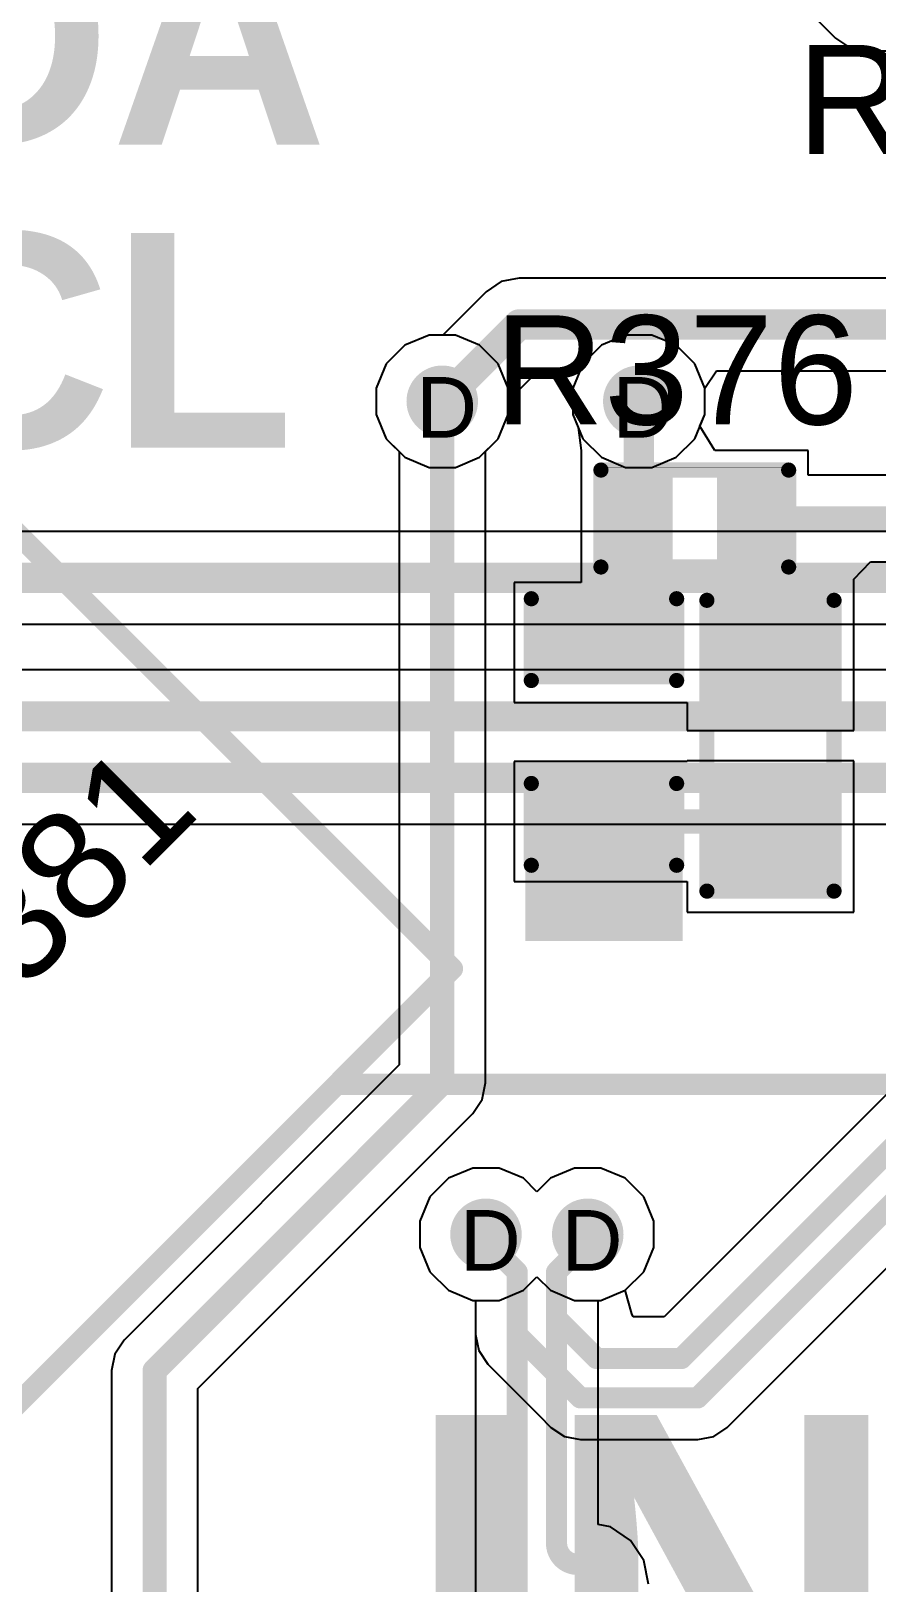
# Model space of a CAD drawing. Header units: inches. Extents: x -11 to 5428, y 0 to 5423.
# Drawn here: x 183.24 to 190.34, y 26.29 to 39.3 of the extents above; entities that cross this region are included whole.
import ezdxf

# ---------------------------------------------------------------- set-up
doc = ezdxf.new("R2010")
doc.units = ezdxf.units.IN
for name, color, linetype in [('Bottom Layer', 5, 'Continuous'), ('Drill Drawing', 1, 'Continuous'), ('GND', 16, 'Continuous'), ('PWR', 76, 'Continuous'), ('Top Layer', 1, 'Continuous'), ('Top Overlay', 2, 'Continuous'), ('Top Paste', 8, 'Continuous'), ('Top Solder', 216, 'Continuous'), ('Via Holes', 16, 'Continuous')]:
    doc.layers.add(name, color=color, linetype=linetype)
doc.styles.add('Arial', font='', dxfattribs={"height": 0.2})
doc.styles.add('Arial_Bold', font='', dxfattribs={"height": 0.2})
doc.styles.get('Arial').set_extended_font_data('Arial')
doc.styles.get('Arial_Bold').set_extended_font_data('Arial', bold=True)

# ---------------------------------------------------------------- blocks, each defined once
blk = doc.blocks.new('LED_0603_334')
at = {"layer": 'Top Layer'}
for points in [[(-1.00000308, 0.49997741), (-0.50000408, 0.49997741), (-0.50000408, -0.50002313), (-1.00000308, -0.50002313)], [(0.5000193199999999, 0.49997741), (1.00001832, 0.49997741), (1.00001832, -0.50002313), (0.5000193199999999, -0.50002313)]]:
    blk.add_hatch(color=1, dxfattribs=at).paths.add_polyline_path(points)
at = {"layer": 'Top Overlay'}
blk.add_hatch(color=2, dxfattribs=at).paths.add_polyline_path([(1.11760762, -0.6603720599999999), (1.75260762, -0.6603720599999999), (1.75260762, 0.6604279399999999), (1.11760762, 0.6604279399999999)])
at = {"layer": 'Top Paste'}
for points in [[(-1.00000308, 0.49997741), (-0.50000408, 0.49997741), (-0.50000408, -0.50002313), (-1.00000308, -0.50002313)], [(0.5000193199999999, 0.49997741), (1.00001832, 0.49997741), (1.00001832, -0.50002313), (0.5000193199999999, -0.50002313)]]:
    blk.add_hatch(color=8, dxfattribs=at).paths.add_polyline_path(points)
at = {"layer": 'Top Solder'}
for points in [[(-1.10160308, 0.60157741), (-0.39840408, 0.60157741), (-0.39840408, -0.60162313), (-1.10160308, -0.60162313)], [(0.39841932, 0.60157741), (1.10161832, 0.60157741), (1.10161832, -0.60162313), (0.39841932, -0.60162313)]]:
    blk.add_hatch(color=216, dxfattribs=at).paths.add_polyline_path(points)
at = {"layer": 'Top Overlay'}
for points in [[(-1.11759238, -0.6096228599999999, 0.127, 0.127, 0), (-1.11759238, 0.60957714, 0.127, 0.127, 0)], [(-0.43179238, 0.60957714, 0.127, 0.127, 0), (-1.11759238, 0.60957714, 0.127, 0.127, 0)], [(1.11760762, 0.60957714, 0.127, 0.127, 0), (0.4318076199999999, 0.60957714, 0.127, 0.127, 0)], [(1.11760762, -0.6096228599999999, 0.127, 0.127, 0), (1.11760762, 0.60957714, 0.127, 0.127, 0)], [(-0.43179238, -0.6096228599999999, 0.127, 0.127, 0), (-1.11759238, -0.6096228599999999, 0.127, 0.127, 0)], [(1.11760762, -0.6096228599999999, 0.127, 0.127, 0), (0.4318076199999999, -0.6096228599999999, 0.127, 0.127, 0)]]:
    blk.add_lwpolyline(points, format="xyseb", dxfattribs=at)
for points in [[(-1.14934238, 0.60957714, 0.0635, 0.0635, 1), (-1.08584238, 0.60957714, 0.0635, 0.0635, 1)], [(-1.14934238, 0.60957714, 0.0635, 0.0635, 1), (-1.08584238, 0.60957714, 0.0635, 0.0635, 1)], [(-0.46354238, 0.60957714, 0.0635, 0.0635, 1), (-0.4000423799999999, 0.60957714, 0.0635, 0.0635, 1)], [(0.4000576199999999, 0.60957714, 0.0635, 0.0635, 1), (0.46355762, 0.60957714, 0.0635, 0.0635, 1)], [(1.08585762, 0.60957714, 0.0635, 0.0635, 1), (1.14935762, 0.60957714, 0.0635, 0.0635, 1)], [(1.08585762, 0.60957714, 0.0635, 0.0635, 1), (1.14935762, 0.60957714, 0.0635, 0.0635, 1)], [(-1.14934238, -0.6096228599999999, 0.0635, 0.0635, 1), (-1.08584238, -0.6096228599999999, 0.0635, 0.0635, 1)], [(-1.14934238, -0.6096228599999999, 0.0635, 0.0635, 1), (-1.08584238, -0.6096228599999999, 0.0635, 0.0635, 1)], [(-0.46354238, -0.6096228599999999, 0.0635, 0.0635, 1), (-0.4000423799999999, -0.6096228599999999, 0.0635, 0.0635, 1)], [(0.4000576199999999, -0.6096228599999999, 0.0635, 0.0635, 1), (0.46355762, -0.6096228599999999, 0.0635, 0.0635, 1)], [(1.08585762, -0.6096228599999999, 0.0635, 0.0635, 1), (1.14935762, -0.6096228599999999, 0.0635, 0.0635, 1)], [(1.08585762, -0.6096228599999999, 0.0635, 0.0635, 1), (1.14935762, -0.6096228599999999, 0.0635, 0.0635, 1)]]:
    blk.add_lwpolyline(points, format="xyseb", close=True, dxfattribs=at)
blk = doc.blocks.new('R___0603_350')
at = {"layer": 'Top Layer'}
for points in [[(-0.38101778, 0.44452286), (-0.38101778, -0.44447714), (-1.14301778, -0.44447714), (-1.14301778, 0.44452286)], [(1.14298222, 0.44452286), (1.14298222, -0.44447714), (0.38098222, -0.44447714), (0.38098222, 0.44452286)]]:
    blk.add_hatch(color=1, dxfattribs=at).paths.add_polyline_path(points)
at = {"layer": 'Top Paste'}
for points in [[(-0.38101778, 0.44452286), (-0.38101778, -0.44447714), (-1.14301778, -0.44447714), (-1.14301778, 0.44452286)], [(1.14298222, 0.44452286), (1.14298222, -0.44447714), (0.38098222, -0.44447714), (0.38098222, 0.44452286)]]:
    blk.add_hatch(color=8, dxfattribs=at).paths.add_polyline_path(points)
at = {"layer": 'Top Solder'}
for points in [[(-0.27941778, 0.54612286), (-0.27941778, -0.54607714), (-1.24461778, -0.54607714), (-1.24461778, 0.54612286)], [(1.24458222, 0.54612286), (1.24458222, -0.54607714), (0.27938222, -0.54607714), (0.27938222, 0.54612286)]]:
    blk.add_hatch(color=216, dxfattribs=at).paths.add_polyline_path(points)
at = {"layer": 'Top Overlay'}
for points in [[(-1.21921778, 0.5334228599999999, 0.127, 0.127, 0), (-1.21921778, -0.5333771399999999, 0.127, 0.127, 0)], [(-1.21921778, 0.5334228599999999, 0.127, 0.127, 0), (1.21918222, 0.5334228599999999, 0.127, 0.127, 0)], [(1.21918222, 0.5334228599999999, 0.127, 0.127, 0), (1.21918222, -0.5333771399999999, 0.127, 0.127, 0)], [(-1.21921778, -0.5333771399999999, 0.127, 0.127, 0), (1.21918222, -0.5333771399999999, 0.127, 0.127, 0)]]:
    blk.add_lwpolyline(points, format="xyseb", dxfattribs=at)
for points in [[(-1.25096778, 0.5334228599999999, 0.0635, 0.0635, 1), (-1.18746778, 0.5334228599999999, 0.0635, 0.0635, 1)], [(-1.25096778, 0.5334228599999999, 0.0635, 0.0635, 1), (-1.18746778, 0.5334228599999999, 0.0635, 0.0635, 1)], [(1.18743222, 0.5334228599999999, 0.0635, 0.0635, 1), (1.25093222, 0.5334228599999999, 0.0635, 0.0635, 1)], [(1.18743222, 0.5334228599999999, 0.0635, 0.0635, 1), (1.25093222, 0.5334228599999999, 0.0635, 0.0635, 1)], [(-1.25096778, -0.5333771399999999, 0.0635, 0.0635, 1), (-1.18746778, -0.5333771399999999, 0.0635, 0.0635, 1)], [(-1.25096778, -0.5333771399999999, 0.0635, 0.0635, 1), (-1.18746778, -0.5333771399999999, 0.0635, 0.0635, 1)], [(1.18743222, -0.5333771399999999, 0.0635, 0.0635, 1), (1.25093222, -0.5333771399999999, 0.0635, 0.0635, 1)], [(1.18743222, -0.5333771399999999, 0.0635, 0.0635, 1), (1.25093222, -0.5333771399999999, 0.0635, 0.0635, 1)]]:
    blk.add_lwpolyline(points, format="xyseb", close=True, dxfattribs=at)
blk = doc.blocks.new('R___0402_352')
at = {"layer": 'Top Layer'}
for points in [[(-0.6984771399999999, -0.31748222), (-0.6984771399999999, 0.31751778), (-0.2412771399999999, 0.31751778), (-0.24127714, -0.31748222)], [(0.2413228599999999, -0.31748222), (0.24132286, 0.31751778), (0.69852286, 0.31751778), (0.69852286, -0.31748222)]]:
    blk.add_hatch(color=1, dxfattribs=at).paths.add_polyline_path(points)
at = {"layer": 'Top Paste'}
for points in [[(-0.6984771399999999, -0.31748222), (-0.6984771399999999, 0.31751778), (-0.2412771399999999, 0.31751778), (-0.24127714, -0.31748222)], [(0.2413228599999999, -0.31748222), (0.24132286, 0.31751778), (0.69852286, 0.31751778), (0.69852286, -0.31748222)]]:
    blk.add_hatch(color=8, dxfattribs=at).paths.add_polyline_path(points)
at = {"layer": 'Top Solder'}
for points in [[(-0.7534782999999999, -0.37248338), (-0.7534782999999999, 0.37251894), (-0.18627598, 0.37251894), (-0.18627598, -0.37248338)], [(0.1863217, -0.37248338), (0.1863217, 0.37251894), (0.75352402, 0.37251894), (0.75352402, -0.37248338)]]:
    blk.add_hatch(color=216, dxfattribs=at).paths.add_polyline_path(points)
at = {"layer": 'Top Overlay'}
for points in [[(0.78742286, 0.40641778, 0.127, 0.127, 0), (-0.78737714, 0.40641778, 0.127, 0.127, 0)], [(-0.78737714, 0.40641778, 0.127, 0.127, 0), (-0.78737714, -0.40638222, 0.127, 0.127, 0)], [(0.78742286, 0.40641778, 0.127, 0.127, 0), (0.78742286, -0.40638222, 0.127, 0.127, 0)], [(0.78742286, -0.40638222, 0.127, 0.127, 0), (-0.78737714, -0.40638222, 0.127, 0.127, 0)], [(0.8128228599999999, -0.4317822199999999, 0.0032258, 0.0032258, 0), (-0.81277714, -0.4317822199999999, 0.0032258, 0.0032258, 0)]]:
    blk.add_lwpolyline(points, format="xyseb", dxfattribs=at)
for points in [[(-0.81912714, 0.40641778, 0.0635, 0.0635, 1), (-0.75562714, 0.40641778, 0.0635, 0.0635, 1)], [(-0.81912714, 0.40641778, 0.0635, 0.0635, 1), (-0.75562714, 0.40641778, 0.0635, 0.0635, 1)], [(0.75567286, 0.40641778, 0.0635, 0.0635, 1), (0.8191728599999999, 0.40641778, 0.0635, 0.0635, 1)], [(0.75567286, 0.40641778, 0.0635, 0.0635, 1), (0.8191728599999999, 0.40641778, 0.0635, 0.0635, 1)], [(-0.81912714, -0.40638222, 0.0635, 0.0635, 1), (-0.75562714, -0.40638222, 0.0635, 0.0635, 1)], [(-0.81912714, -0.40638222, 0.0635, 0.0635, 1), (-0.75562714, -0.40638222, 0.0635, 0.0635, 1)], [(0.75567286, -0.40638222, 0.0635, 0.0635, 1), (0.8191728599999999, -0.40638222, 0.0635, 0.0635, 1)], [(0.75567286, -0.40638222, 0.0635, 0.0635, 1), (0.8191728599999999, -0.40638222, 0.0635, 0.0635, 1)], [(-0.8135823199999999, -0.4317822199999999, 0.0016129, 0.0016129, 1), (-0.8119719599999999, -0.4317822199999999, 0.0016129, 0.0016129, 1)], [(0.8120176800000001, -0.4317822199999999, 0.0016129, 0.0016129, 1), (0.81362804, -0.4317822199999999, 0.0016129, 0.0016129, 1)]]:
    blk.add_lwpolyline(points, format="xyseb", close=True, dxfattribs=at)

msp = doc.modelspace()

# ---------------------------------------------------------------- hatches: boundary and pattern name
at = {"layer": 'Bottom Layer'}
h = msp.add_hatch(color=5, dxfattribs=at)
edge = h.paths.add_edge_path()
edge.add_arc((186.68999492, 36.19498476), 0.2999994, 0, 360)
h = msp.add_hatch(color=5, dxfattribs=at)
edge = h.paths.add_edge_path()
edge.add_arc((188.33889688, 36.19498476), 0.2999994, 0, 360)
h = msp.add_hatch(color=5, dxfattribs=at)
edge = h.paths.add_edge_path()
edge.add_arc((187.05672774, 29.2099873), 0.2999994, 0, 360)
h = msp.add_hatch(color=5, dxfattribs=at)
edge = h.paths.add_edge_path()
edge.add_arc((187.91072654, 29.2099873), 0.2999994, 0, 360)
at = {"layer": 'GND'}
h = msp.add_hatch(color=16, dxfattribs=at)
edge = h.paths.add_edge_path()
edge.add_arc((186.68999492, 36.19498476), 0.2999994, 0, 360)
h = msp.add_hatch(color=16, dxfattribs=at)
edge = h.paths.add_edge_path()
edge.add_arc((188.33889688, 36.19498476), 0.2999994, 0, 360)
h = msp.add_hatch(color=16, dxfattribs=at)
edge = h.paths.add_edge_path()
edge.add_arc((187.05672774, 29.2099873), 0.2999994, 0, 360)
h = msp.add_hatch(color=16, dxfattribs=at)
edge = h.paths.add_edge_path()
edge.add_arc((187.91072654, 29.2099873), 0.2999994, 0, 360)
at = {"layer": 'PWR'}
h = msp.add_hatch(color=76, dxfattribs=at)
edge = h.paths.add_edge_path()
edge.add_arc((186.68999492, 36.19498476), 0.2999994, 0, 360)
h = msp.add_hatch(color=76, dxfattribs=at)
edge = h.paths.add_edge_path()
edge.add_arc((188.33889688, 36.19498476), 0.2999994, 0, 360)
h = msp.add_hatch(color=76, dxfattribs=at)
edge = h.paths.add_edge_path()
edge.add_arc((187.05672774, 29.2099873), 0.2999994, 0, 360)
h = msp.add_hatch(color=76, dxfattribs=at)
edge = h.paths.add_edge_path()
edge.add_arc((187.91072654, 29.2099873), 0.2999994, 0, 360)
at = {"layer": 'Top Layer'}
h = msp.add_hatch(color=1, dxfattribs=at)
edge = h.paths.add_edge_path()
edge.add_arc((186.68999492, 36.19498476), 0.2999994, 0, 360)
h = msp.add_hatch(color=1, dxfattribs=at)
edge = h.paths.add_edge_path()
edge.add_arc((188.33889688, 36.19498476), 0.2999994, 0, 360)
h = msp.add_hatch(color=1, dxfattribs=at)
edge = h.paths.add_edge_path()
edge.add_arc((187.05672774, 29.2099873), 0.2999994, 0, 360)
h = msp.add_hatch(color=1, dxfattribs=at)
edge = h.paths.add_edge_path()
edge.add_arc((187.91072654, 29.2099873), 0.2999994, 0, 360)
at = {"layer": 'Via Holes'}
h = msp.add_hatch(color=7, dxfattribs=at)
edge = h.paths.add_edge_path()
edge.add_arc((186.68999492, 36.19498476), 0.1499997, 0, 360)
h = msp.add_hatch(color=7, dxfattribs=at)
edge = h.paths.add_edge_path()
edge.add_arc((188.33889688, 36.19498476), 0.1499997, 0, 360)
h = msp.add_hatch(color=7, dxfattribs=at)
edge = h.paths.add_edge_path()
edge.add_arc((187.05672774, 29.2099873), 0.1499997, 0, 360)
h = msp.add_hatch(color=7, dxfattribs=at)
edge = h.paths.add_edge_path()
edge.add_arc((187.91072654, 29.2099873), 0.1499997, 0, 360)

# ---------------------------------------------------------------- linework, layer by layer
at = {"layer": 'Bottom Layer'}
for p, q in [((187.33431164, 37.22774368), (187.18565306, 37.198173)), ((195.44969038, 37.22774368), (187.33431164, 37.22774368)), ((187.05962588, 37.11396438), (186.69464566, 36.74898416)), ((187.18565306, 37.198173), (187.05962588, 37.11396438)), ((186.57979702, 36.74898416), (186.37618046, 36.66464346)), ((186.69464566, 36.74898416), (186.57979702, 36.74898416)), ((186.37618046, 36.66464346), (186.22033622, 36.50879922)), ((186.22033622, 36.50879922), (186.13599552, 36.30518266)), ((187.24399432, 36.19958978), (187.4952181, 36.45081356)), ((187.4952181, 36.45081356), (187.68758754, 36.45081356)), ((187.68758754, 36.45081356), (187.78489748, 36.30518012)), ((188.89289628, 36.30518012), (188.99020622, 36.45081356)), ((188.99020622, 36.45081356), (196.34657708, 36.45081356)), ((186.13599552, 36.30518266), (186.13599552, 36.08478685999999)), ((187.24399432, 36.08478685999999), (187.24399432, 36.19958978)), ((187.78489748, 36.30518012), (187.78489748, 36.08478685999999)), ((188.89289628, 36.08478685999999), (188.89289628, 36.30518012)), ((186.13599552, 36.08478685999999), (186.22033622, 35.8811703)), ((187.15965362, 35.8811703), (187.24399432, 36.08478685999999)), ((187.78489748, 36.08478685999999), (187.86923818, 35.8811703)), ((188.80855558, 35.8811703), (188.89289628, 36.08478685999999)), ((186.22033622, 35.8811703), (186.37618046, 35.72532605999999)), ((187.00380938, 35.72532605999999), (187.15965362, 35.8811703)), ((187.86923818, 35.8811703), (188.02508242, 35.72532605999999)), ((188.65271134, 35.72532605999999), (188.80855558, 35.8811703)), ((186.37618046, 35.72532605999999), (186.57979702, 35.64098535999999)), ((186.80019282, 35.64098535999999), (187.00380938, 35.72532605999999)), ((188.02508242, 35.72532605999999), (188.22869898, 35.64098535999999)), ((188.44909478, 35.64098535999999), (188.65271134, 35.72532605999999)), ((186.57979702, 35.64098535999999), (186.80019282, 35.64098535999999)), ((188.22869898, 35.64098535999999), (188.44909478, 35.64098535999999)), ((193.21985486, 35.1040192), (175.31735574, 35.1040192)), ((171.13832676, 34.32708908), (193.38076132, 34.32708908)), ((195.99642538, 33.94184981999999), (176.00747628, 33.94184981999999)), ((176.38169956, 32.649922), (192.07900624, 32.649922)), ((191.0147945, 30.98119788), (188.55179968, 28.5182056)), ((189.08060736, 27.5911691), (191.54360472, 30.054169)), ((186.74291328, 29.679646), (186.58706904, 29.52380175999999)), ((186.94652984, 29.7639867), (186.74291328, 29.679646)), ((187.16692564, 29.7639867), (186.94652984, 29.7639867)), ((187.3705422, 29.679646), (187.16692564, 29.7639867)), ((187.48372714, 29.56646106), (187.3705422, 29.679646)), ((187.59691208, 29.679646), (187.48372714, 29.56646106)), ((187.80052864, 29.7639867), (187.59691208, 29.679646)), ((188.02092444, 29.7639867), (187.80052864, 29.7639867)), ((188.224541, 29.679646), (188.02092444, 29.7639867)), ((188.38038524, 29.52380175999999), (188.224541, 29.679646)), ((186.58706904, 29.52380175999999), (186.50272834, 29.3201852)), ((188.46472594, 29.3201852), (188.38038524, 29.52380175999999)), ((186.50272834, 29.3201852), (186.50272834, 29.0997894)), ((188.46472594, 29.0997894), (188.46472594, 29.3201852)), ((186.50272834, 29.0997894), (186.58706904, 28.89617284)), ((188.38038524, 28.89617284), (188.46472594, 29.0997894)), ((186.58706904, 28.89617284), (186.74291328, 28.7403286)), ((188.22454354, 28.74033114), (188.38038524, 28.89617284)), ((186.74291328, 28.7403286), (186.94652984, 28.6559879)), ((186.94652984, 28.6559879), (186.96900884, 28.6559879)), ((186.96900884, 28.6559879), (186.96900884, 28.36840402)), ((188.27985966, 28.54408312), (188.22454354, 28.74033114)), ((188.29256982, 28.5182056), (188.27985966, 28.54408312)), ((188.55179968, 28.5182056), (188.29256982, 28.5182056)), ((186.96900884, 28.36840402), (186.99562296, 28.23461206)), ((186.99562296, 28.23461206), (187.07140894, 28.12118582)), ((187.07140894, 28.12118582), (187.07141656, 28.12118074)), ((187.07141656, 28.12118074), (187.50471008, 27.68788214)), ((187.50471008, 27.68788214), (187.5047177, 27.68787706)), ((187.5047177, 27.68787706), (187.60142058, 27.59117672)), ((187.60142058, 27.59117672), (187.60142566, 27.5911691)), ((187.60142566, 27.5911691), (187.7148519, 27.51538312)), ((188.96718366, 27.51538312), (189.08060736, 27.5911691)), ((187.7148519, 27.51538312), (187.84864386, 27.48876646)), ((187.84864386, 27.48876646), (187.84865656, 27.488769)), ((187.84865656, 27.488769), (188.83338916, 27.488769)), ((188.83338916, 27.488769), (188.96718366, 27.51538312))]:
    msp.add_line(p, q, dxfattribs=at)
for points in [[(186.69001778, 36.19498476, 0.254, 0.254, 0), (187.33431164, 36.83927862, 0.254, 0.254, 0)], [(187.33431164, 36.83927862, 0.254, 0.254, 0), (196.50748354, 36.83927862, 0.254, 0.254, 0)], [(171.13832676, 34.71555414, 0.254, 0.254, 0), (193.38076132, 34.71555414, 0.254, 0.254, 0)], [(176.00747628, 33.55338476, 0.254, 0.254, 0), (196.15733184, 33.55338476, 0.254, 0.254, 0)], [(176.2207931, 33.03838706, 0.254, 0.254, 0), (196.38993742, 33.03838706, 0.254, 0.254, 0)], [(188.69661778, 28.1685873, 0.1778, 0.1778, 0), (191.26201778, 30.7339873, 0.1778, 0.1778, 0)], [(188.83338916, 27.8383873, 0.1778, 0.1778, 0), (191.39878916, 30.4037873, 0.1778, 0.1778, 0)], [(187.05672774, 29.15479056, 0.1778, 0.1778, 0), (187.05672774, 29.2099873, 0.1778, 0.1778, 0)], [(187.91072654, 29.15479056, 0.1778, 0.1778, 0), (187.91072654, 29.2099873, 0.1778, 0.1778, 0)], [(187.05672774, 29.15479056, 0.1778, 0.1778, 0), (187.31862714, 28.89289116, 0.1778, 0.1778, 0)], [(187.64882714, 28.89289116, 0.1778, 0.1778, 0), (187.91072654, 29.15479056, 0.1778, 0.1778, 0)], [(187.31862714, 28.36840402, 0.1778, 0.1778, 0), (187.31862714, 28.89289116, 0.1778, 0.1778, 0)], [(187.64882714, 28.5051754, 0.1778, 0.1778, 0), (187.64882714, 28.89289116, 0.1778, 0.1778, 0)], [(187.64882714, 28.5051754, 0.1778, 0.1778, 0), (187.98541524, 28.1685873, 0.1778, 0.1778, 0)], [(187.31862714, 28.36840402, 0.1778, 0.1778, 0), (187.75192828, 27.93510034, 0.1778, 0.1778, 0)], [(187.98541524, 28.1685873, 0.1778, 0.1778, 0), (188.69661778, 28.1685873, 0.1778, 0.1778, 0)], [(187.75192828, 27.93510034, 0.1778, 0.1778, 0), (187.75193082, 27.93510034, 0.1778, 0.1778, 0)], [(187.75193082, 27.93510034, 0.1778, 0.1778, 0), (187.84864386, 27.8383873, 0.1778, 0.1778, 0)], [(187.84864386, 27.8383873, 0.1778, 0.1778, 0), (188.83338916, 27.8383873, 0.1778, 0.1778, 0)]]:
    msp.add_lwpolyline(points, format="xyseb", dxfattribs=at)
for points in [[(187.27081164, 36.83927862, 0.127, 0.127, 1), (187.39781164, 36.83927862, 0.127, 0.127, 1)], [(187.27081164, 36.83927862, 0.127, 0.127, 1), (187.39781164, 36.83927862, 0.127, 0.127, 1)], [(186.62651778, 36.19498476, 0.127, 0.127, 1), (186.75351778, 36.19498476, 0.127, 0.127, 1)], [(187.01227774, 29.2099873, 0.08889999999999999, 0.08889999999999999, 1), (187.10117774, 29.2099873, 0.08889999999999999, 0.08889999999999999, 1)], [(187.86627654, 29.2099873, 0.08889999999999999, 0.08889999999999999, 1), (187.95517654, 29.2099873, 0.08889999999999999, 0.08889999999999999, 1)], [(187.01227774, 29.15479056, 0.08889999999999999, 0.08889999999999999, 1), (187.10117774, 29.15479056, 0.08889999999999999, 0.08889999999999999, 1)], [(187.01227774, 29.15479056, 0.08889999999999999, 0.08889999999999999, 1), (187.10117774, 29.15479056, 0.08889999999999999, 0.08889999999999999, 1)], [(187.86627654, 29.15479056, 0.08889999999999999, 0.08889999999999999, 1), (187.95517654, 29.15479056, 0.08889999999999999, 0.08889999999999999, 1)], [(187.86627654, 29.15479056, 0.08889999999999999, 0.08889999999999999, 1), (187.95517654, 29.15479056, 0.08889999999999999, 0.08889999999999999, 1)], [(187.27417714, 28.89289116, 0.08889999999999999, 0.08889999999999999, 1), (187.36307714, 28.89289116, 0.08889999999999999, 0.08889999999999999, 1)], [(187.27417714, 28.89289116, 0.08889999999999999, 0.08889999999999999, 1), (187.36307714, 28.89289116, 0.08889999999999999, 0.08889999999999999, 1)], [(187.60437714, 28.89289116, 0.08889999999999999, 0.08889999999999999, 1), (187.69327714, 28.89289116, 0.08889999999999999, 0.08889999999999999, 1)], [(187.60437714, 28.89289116, 0.08889999999999999, 0.08889999999999999, 1), (187.69327714, 28.89289116, 0.08889999999999999, 0.08889999999999999, 1)], [(187.60437714, 28.5051754, 0.08889999999999999, 0.08889999999999999, 1), (187.69327714, 28.5051754, 0.08889999999999999, 0.08889999999999999, 1)], [(187.60437714, 28.5051754, 0.08889999999999999, 0.08889999999999999, 1), (187.69327714, 28.5051754, 0.08889999999999999, 0.08889999999999999, 1)], [(187.27417714, 28.36840402, 0.08889999999999999, 0.08889999999999999, 1), (187.36307714, 28.36840402, 0.08889999999999999, 0.08889999999999999, 1)], [(187.27417714, 28.36840402, 0.08889999999999999, 0.08889999999999999, 1), (187.36307714, 28.36840402, 0.08889999999999999, 0.08889999999999999, 1)], [(187.94096524, 28.1685873, 0.08889999999999999, 0.08889999999999999, 1), (188.02986524, 28.1685873, 0.08889999999999999, 0.08889999999999999, 1)], [(187.94096524, 28.1685873, 0.08889999999999999, 0.08889999999999999, 1), (188.02986524, 28.1685873, 0.08889999999999999, 0.08889999999999999, 1)], [(188.65216778, 28.1685873, 0.08889999999999999, 0.08889999999999999, 1), (188.74106778, 28.1685873, 0.08889999999999999, 0.08889999999999999, 1)], [(188.65216778, 28.1685873, 0.08889999999999999, 0.08889999999999999, 1), (188.74106778, 28.1685873, 0.08889999999999999, 0.08889999999999999, 1)], [(187.70747828, 27.93510034, 0.08889999999999999, 0.08889999999999999, 1), (187.79637828, 27.93510034, 0.08889999999999999, 0.08889999999999999, 1)], [(187.70747828, 27.93510034, 0.08889999999999999, 0.08889999999999999, 1), (187.79637828, 27.93510034, 0.08889999999999999, 0.08889999999999999, 1)], [(187.70748082, 27.93510034, 0.08889999999999999, 0.08889999999999999, 1), (187.79638082, 27.93510034, 0.08889999999999999, 0.08889999999999999, 1)], [(187.70748082, 27.93510034, 0.08889999999999999, 0.08889999999999999, 1), (187.79638082, 27.93510034, 0.08889999999999999, 0.08889999999999999, 1)], [(187.80419386, 27.8383873, 0.08889999999999999, 0.08889999999999999, 1), (187.89309386, 27.8383873, 0.08889999999999999, 0.08889999999999999, 1)], [(187.80419386, 27.8383873, 0.08889999999999999, 0.08889999999999999, 1), (187.89309386, 27.8383873, 0.08889999999999999, 0.08889999999999999, 1)], [(188.78893916, 27.8383873, 0.08889999999999999, 0.08889999999999999, 1), (188.87783916, 27.8383873, 0.08889999999999999, 0.08889999999999999, 1)], [(188.78893916, 27.8383873, 0.08889999999999999, 0.08889999999999999, 1), (188.87783916, 27.8383873, 0.08889999999999999, 0.08889999999999999, 1)]]:
    msp.add_lwpolyline(points, format="xyseb", close=True, dxfattribs=at)
at = {"layer": 'GND'}
for p, q in [((186.57979702, 36.74898416), (186.37618046, 36.66464346)), ((186.80019282, 36.74898416), (186.57979702, 36.74898416)), ((187.00380938, 36.66464346), (186.80019282, 36.74898416)), ((188.22869898, 36.74898416), (188.02508242, 36.66464346)), ((188.44909478, 36.74898416), (188.22869898, 36.74898416)), ((188.65271134, 36.66464346), (188.44909478, 36.74898416)), ((186.37618046, 36.66464346), (186.22033622, 36.50879922)), ((187.15965362, 36.50879922), (187.00380938, 36.66464346)), ((188.02508242, 36.66464346), (187.86923818, 36.50879922)), ((188.80855558, 36.50879922), (188.65271134, 36.66464346)), ((186.22033622, 36.50879922), (186.13599552, 36.30518266)), ((187.24399432, 36.30518266), (187.15965362, 36.50879922)), ((187.86923818, 36.50879922), (187.78489748, 36.30518266)), ((188.89289628, 36.30518266), (188.80855558, 36.50879922)), ((186.13599552, 36.30518266), (186.13599552, 36.08478685999999)), ((187.24399432, 36.08478685999999), (187.24399432, 36.30518266)), ((187.78489748, 36.30518266), (187.78489748, 36.08478685999999)), ((188.89289628, 36.08478685999999), (188.89289628, 36.30518266)), ((186.13599552, 36.08478685999999), (186.22033622, 35.8811703)), ((187.15965362, 35.8811703), (187.24399432, 36.08478685999999)), ((187.78489748, 36.08478685999999), (187.86923818, 35.8811703)), ((188.80855558, 35.8811703), (188.89289628, 36.08478685999999)), ((186.22033622, 35.8811703), (186.37618046, 35.72532605999999)), ((187.00380938, 35.72532605999999), (187.15965362, 35.8811703)), ((187.86923818, 35.8811703), (188.02508242, 35.72532605999999)), ((188.65271134, 35.72532605999999), (188.80855558, 35.8811703)), ((186.37618046, 35.72532605999999), (186.57979702, 35.64098535999999)), ((186.80019282, 35.64098535999999), (187.00380938, 35.72532605999999)), ((188.02508242, 35.72532605999999), (188.22869898, 35.64098535999999)), ((188.44909478, 35.64098535999999), (188.65271134, 35.72532605999999)), ((186.57979702, 35.64098535999999), (186.80019282, 35.64098535999999)), ((188.22869898, 35.64098535999999), (188.44909478, 35.64098535999999)), ((186.74291328, 29.679646), (186.58706904, 29.52380175999999)), ((186.94652984, 29.7639867), (186.74291328, 29.679646)), ((187.16692564, 29.7639867), (186.94652984, 29.7639867)), ((187.3705422, 29.679646), (187.16692564, 29.7639867)), ((187.48372714, 29.56646106), (187.3705422, 29.679646)), ((187.59691208, 29.679646), (187.48372714, 29.56646106)), ((187.80052864, 29.7639867), (187.59691208, 29.679646)), ((188.02092444, 29.7639867), (187.80052864, 29.7639867)), ((188.224541, 29.679646), (188.02092444, 29.7639867)), ((188.38038524, 29.52380175999999), (188.224541, 29.679646)), ((186.58706904, 29.52380175999999), (186.50272834, 29.3201852)), ((188.46472594, 29.3201852), (188.38038524, 29.52380175999999)), ((186.50272834, 29.3201852), (186.50272834, 29.0997894)), ((188.46472594, 29.0997894), (188.46472594, 29.3201852)), ((186.50272834, 29.0997894), (186.58706904, 28.89617284)), ((188.38038524, 28.89617284), (188.46472594, 29.0997894)), ((186.58706904, 28.89617284), (186.74291328, 28.7403286)), ((188.224541, 28.7403286), (188.38038524, 28.89617284)), ((187.3705422, 28.7403286), (187.48372714, 28.85351354)), ((187.48372714, 28.85351354), (187.59691208, 28.7403286)), ((186.74291328, 28.7403286), (186.94652984, 28.6559879)), ((186.94652984, 28.6559879), (187.16692564, 28.6559879)), ((187.16692564, 28.6559879), (187.3705422, 28.7403286)), ((187.59691208, 28.7403286), (187.80052864, 28.6559879)), ((187.80052864, 28.6559879), (188.02092444, 28.6559879)), ((188.02092444, 28.6559879), (188.224541, 28.7403286))]:
    msp.add_line(p, q, dxfattribs=at)
at = {"layer": 'PWR'}
for p, q in [((186.57979702, 36.74898416), (186.37618046, 36.66464346)), ((186.80019282, 36.74898416), (186.57979702, 36.74898416)), ((187.00380938, 36.66464346), (186.80019282, 36.74898416)), ((186.37618046, 36.66464346), (186.22033622, 36.50879922)), ((187.15965362, 36.50879922), (187.00380938, 36.66464346)), ((186.22033622, 36.50879922), (186.13599552, 36.30518266)), ((187.24399432, 36.30518266), (187.15965362, 36.50879922)), ((186.13599552, 36.30518266), (186.13599552, 36.08478685999999)), ((187.24399432, 36.08478685999999), (187.24399432, 36.30518266)), ((186.13599552, 36.08478685999999), (186.22033622, 35.8811703)), ((187.15965362, 35.8811703), (187.24399432, 36.08478685999999)), ((186.22033622, 35.8811703), (186.37618046, 35.72532605999999)), ((187.00380938, 35.72532605999999), (187.15965362, 35.8811703)), ((186.37618046, 35.72532605999999), (186.57979702, 35.64098535999999)), ((186.80019282, 35.64098535999999), (187.00380938, 35.72532605999999)), ((186.57979702, 35.64098535999999), (186.80019282, 35.64098535999999)), ((186.74291328, 29.679646), (186.58706904, 29.52380175999999)), ((186.94652984, 29.7639867), (186.74291328, 29.679646)), ((187.16692564, 29.7639867), (186.94652984, 29.7639867)), ((187.3705422, 29.679646), (187.16692564, 29.7639867)), ((187.48372714, 29.56646106), (187.3705422, 29.679646)), ((187.59691208, 29.679646), (187.48372714, 29.56646106)), ((187.80052864, 29.7639867), (187.59691208, 29.679646)), ((188.02092444, 29.7639867), (187.80052864, 29.7639867)), ((188.224541, 29.679646), (188.02092444, 29.7639867)), ((188.38038524, 29.52380175999999), (188.224541, 29.679646)), ((186.58706904, 29.52380175999999), (186.50272834, 29.3201852)), ((188.46472594, 29.3201852), (188.38038524, 29.52380175999999)), ((186.50272834, 29.3201852), (186.50272834, 29.0997894)), ((188.46472594, 29.0997894), (188.46472594, 29.3201852)), ((186.50272834, 29.0997894), (186.58706904, 28.89617284)), ((188.38038524, 28.89617284), (188.46472594, 29.0997894)), ((186.58706904, 28.89617284), (186.74291328, 28.7403286)), ((188.224541, 28.7403286), (188.38038524, 28.89617284)), ((187.3705422, 28.7403286), (187.48372714, 28.85351354)), ((187.48372714, 28.85351354), (187.59691208, 28.7403286)), ((186.74291328, 28.7403286), (186.94652984, 28.6559879)), ((186.94652984, 28.6559879), (187.16692564, 28.6559879)), ((187.16692564, 28.6559879), (187.3705422, 28.7403286)), ((187.59691208, 28.7403286), (187.80052864, 28.6559879)), ((187.80052864, 28.6559879), (188.02092444, 28.6559879)), ((188.02092444, 28.6559879), (188.224541, 28.7403286))]:
    msp.add_line(p, q, dxfattribs=at)
at = {"layer": 'Top Layer'}
for p, q in [((189.48162002, 39.74747956), (189.98961494, 39.23948718)), ((189.98961494, 39.23948718), (189.98962002, 39.23947956)), ((189.98962002, 39.23947956), (190.10724742, 39.16088688)), ((190.10724742, 39.16088688), (190.24599492, 39.1332847)), ((190.24599492, 39.1332847), (190.24600762, 39.13328723999999)), ((190.24600762, 39.13328723999999), (192.03006044, 39.13328723999999)), ((186.57979702, 36.74898416), (186.37618046, 36.66464346)), ((186.80019282, 36.74898416), (186.57979702, 36.74898416)), ((187.00380938, 36.66464346), (186.80019282, 36.74898416)), ((188.22869898, 36.74898416), (188.02508242, 36.66464346)), ((188.44909478, 36.74898416), (188.22869898, 36.74898416)), ((188.65271134, 36.66464346), (188.44909478, 36.74898416)), ((186.37618046, 36.66464346), (186.22033622, 36.50879922)), ((187.15965362, 36.50879922), (187.00380938, 36.66464346)), ((188.02508242, 36.66464346), (187.86923818, 36.50879922)), ((188.80855558, 36.50879922), (188.65271134, 36.66464346)), ((186.22033622, 36.50879922), (186.13599552, 36.30518266)), ((187.24399432, 36.30518266), (187.15965362, 36.50879922)), ((187.86923818, 36.50879922), (187.78489748, 36.30518266)), ((188.89289628, 36.30518266), (188.80855558, 36.50879922)), ((186.13599552, 36.30518266), (186.13599552, 36.08478685999999)), ((187.24399432, 36.08478685999999), (187.24399432, 36.30518266)), ((187.78489748, 36.30518266), (187.78489748, 36.08478685999999)), ((188.89289628, 36.08478685999999), (188.89289628, 36.30518266)), ((186.13599552, 36.08478685999999), (186.22033622, 35.8811703)), ((187.15965362, 35.8811703), (187.24399432, 36.08478685999999)), ((187.78489748, 36.08478685999999), (187.83007138, 35.97572688)), ((188.85221818, 35.98658284), (188.89289628, 36.08478685999999)), ((187.83007138, 35.97572688), (187.85627656, 35.7833803)), ((188.97626162, 35.7833803), (188.85221818, 35.98658284)), ((186.22033622, 35.8811703), (186.3274277, 35.77407882)), ((187.05256214, 35.77407882), (187.15965362, 35.8811703)), ((186.3274277, 35.77407882), (186.3274277, 30.6301648)), ((187.05256214, 30.47999746), (187.05256214, 35.77407882)), ((187.85627656, 35.7833803), (187.85627402, 35.78337775999999)), ((187.85627402, 35.78337775999999), (187.8562791, 35.78337522)), ((187.8562791, 35.78337522), (187.8562791, 34.6759022)), ((189.7612791, 35.7833803), (188.97626162, 35.7833803)), ((189.7612791, 35.57445006), (189.7612791, 35.7833803)), ((192.08784544, 35.57445006), (189.7612791, 35.57445006)), ((190.1422791, 34.70387776), (190.2817378, 34.84931562)), ((190.2817378, 34.84931562), (191.75925834, 34.84931562)), ((187.8562791, 34.6759022), (187.2927801, 34.6759022)), ((187.2927801, 34.6759022), (187.2927801, 33.6679032)), ((190.1422791, 33.4338803), (190.1422791, 34.70387776)), ((187.2927801, 33.6679032), (188.7452791, 33.6679032)), ((188.7452791, 33.6679032), (188.7452791, 33.4338803)), ((188.7452791, 33.4338803), (190.1422791, 33.4338803)), ((188.7452791, 33.1758798), (187.2927801, 33.1758798)), ((187.2927801, 33.1758798), (187.2927801, 32.1678808)), ((190.1422791, 33.17988029999999), (188.7452791, 33.17988029999999)), ((188.7452791, 33.17988029999999), (188.7452791, 33.1758798)), ((190.1422791, 31.9098803), (190.1422791, 33.17988029999999)), ((187.2927801, 32.1678808), (188.7452791, 32.1678808)), ((188.7452791, 32.1678808), (188.7452791, 31.9098803)), ((188.7452791, 31.9098803), (190.1422791, 31.9098803)), ((186.3274277, 30.6301648), (184.02062002, 28.32335966)), ((187.0249625, 30.34123726), (187.05256468, 30.47998476)), ((187.05256468, 30.47998476), (187.05256214, 30.47999746)), ((186.94636982, 30.22360986), (187.0249625, 30.34123726)), ((184.63956214, 27.91680218), (186.9463622, 30.22360478)), ((186.9463622, 30.22360478), (186.94636982, 30.22360986)), ((186.74291328, 29.679646), (186.58706904, 29.52380175999999)), ((186.94652984, 29.7639867), (186.74291328, 29.679646)), ((187.16692564, 29.7639867), (186.94652984, 29.7639867)), ((187.3705422, 29.679646), (187.16692564, 29.7639867)), ((187.48372714, 29.56646106), (187.3705422, 29.679646)), ((187.59691208, 29.679646), (187.48372714, 29.56646106)), ((187.80052864, 29.7639867), (187.59691208, 29.679646)), ((188.02092444, 29.7639867), (187.80052864, 29.7639867)), ((188.224541, 29.679646), (188.02092444, 29.7639867)), ((188.38038524, 29.52380175999999), (188.224541, 29.679646)), ((186.58706904, 29.52380175999999), (186.50272834, 29.3201852)), ((188.46472594, 29.3201852), (188.38038524, 29.52380175999999)), ((186.50272834, 29.3201852), (186.50272834, 29.0997894)), ((188.46472594, 29.0997894), (188.46472594, 29.3201852)), ((186.50272834, 29.0997894), (186.58706904, 28.89617284)), ((188.38038524, 28.89617284), (188.46472594, 29.0997894)), ((186.58706904, 28.89617284), (186.74291328, 28.7403286)), ((188.224541, 28.7403286), (188.38038524, 28.89617284)), ((186.74291328, 28.7403286), (186.94652984, 28.6559879)), ((186.94652984, 28.6559879), (186.96900884, 28.6559879)), ((186.96900884, 28.6559879), (186.96900884, 24.3904643)), ((187.99844544, 28.06698476), (187.99844544, 28.6559879)), ((187.99844544, 28.6559879), (188.02092444, 28.6559879)), ((188.02092444, 28.6559879), (188.224541, 28.7403286)), ((184.02062002, 28.32335966), (183.94202734, 28.20573226)), ((183.94202734, 28.20573226), (183.91442516, 28.06698476)), ((183.91442516, 28.06698476), (183.9144277, 28.06697206)), ((183.9144277, 28.06697206), (183.9144277, 19.04999746)), ((187.99844544, 26.77616946), (187.99844544, 28.06698476)), ((184.63956214, 23.41560468), (184.63956214, 27.91680218)), ((188.10102334, 26.75576564), (187.99844544, 26.77616946)), ((188.26905958, 26.64348748), (188.10102334, 26.75576564)), ((188.38133774, 26.47545124), (188.26905958, 26.64348748)), ((188.42076362, 26.2772398), (188.38133774, 26.47545124))]:
    msp.add_line(p, q, dxfattribs=at)
for points in [[(188.33889688, 34.29488188, 0.254, 0.254, 0), (188.33889688, 36.19498476, 0.254, 0.254, 0)], [(186.68999492, 30.47998476, 0.2032, 0.2032, 0), (186.68999492, 36.19498476, 0.2032, 0.2032, 0)], [(189.27869688, 34.23398284, 0.2032, 0.2032, 0), (189.27869688, 35.21188284, 0.2032, 0.2032, 0)], [(189.27869688, 35.21188284, 0.2032, 0.2032, 0), (192.23802802, 35.21188284, 0.2032, 0.2032, 0)], [(188.21589738, 34.17188238, 0.254, 0.254, 0), (188.33889688, 34.29488188, 0.254, 0.254, 0)], [(188.04679688, 34.17188238, 0.254, 0.254, 0), (188.21589738, 34.17188238, 0.254, 0.254, 0)], [(189.27869688, 34.23398284, 0.2032, 0.2032, 0), (189.44379688, 34.06888283999999, 0.2032, 0.2032, 0)], [(188.04679688, 32.67188283999999, 0.2032, 0.2032, 0), (189.31679688, 32.67188283999999, 0.2032, 0.2032, 0)], [(189.31679688, 32.67188283999999, 0.2032, 0.2032, 0), (189.44379688, 32.54488284, 0.2032, 0.2032, 0)], [(184.27699492, 28.06698476, 0.2032, 0.2032, 0), (186.68999492, 30.47998476, 0.2032, 0.2032, 0)], [(187.05672774, 29.15479056, 0.1778, 0.1778, 0), (187.05672774, 29.2099873, 0.1778, 0.1778, 0)], [(187.91072654, 29.15479056, 0.1778, 0.1778, 0), (187.91072654, 29.2099873, 0.1778, 0.1778, 0)], [(187.05672774, 29.15479056, 0.1778, 0.1778, 0), (187.31862714, 28.89289116, 0.1778, 0.1778, 0)], [(187.64882714, 28.89289116, 0.1778, 0.1778, 0), (187.91072654, 29.15479056, 0.1778, 0.1778, 0)], [(187.31862714, 24.10744988, 0.1778, 0.1778, 0), (187.31862714, 28.89289116, 0.1778, 0.1778, 0)], [(187.64882714, 28.06698476, 0.1778, 0.1778, 0), (187.64882714, 28.89289116, 0.1778, 0.1778, 0)], [(184.27699492, 19.04998476, 0.2032, 0.2032, 0), (184.27699492, 28.06698476, 0.2032, 0.2032, 0)], [(187.64882714, 26.6201398, 0.1778, 0.1778, 0), (187.64882714, 28.06698476, 0.1778, 0.1778, 0)], [(187.82662714, 26.4423398, 0.1778, 0.1778, -0.4142135623730951), (187.64882714, 26.6201398, 0.1778, 0.1778, 0)], [(187.82662714, 26.4423398, 0.1778, 0.1778, 0), (187.9028119, 26.4423398, 0.1778, 0.1778, 0)], [(187.9028119, 26.4423398, 0.1778, 0.1778, -0.9999999999999999), (187.9028119, 26.1121398, 0.1778, 0.1778, 0)]]:
    msp.add_lwpolyline(points, format="xyseb", dxfattribs=at)
for points in [[(188.27539688, 36.19498476, 0.127, 0.127, 1), (188.40239688, 36.19498476, 0.127, 0.127, 1)], [(186.63919492, 36.19498476, 0.1016, 0.1016, 1), (186.74079492, 36.19498476, 0.1016, 0.1016, 1)], [(189.22789688, 35.21188284, 0.1016, 0.1016, 1), (189.32949688, 35.21188284, 0.1016, 0.1016, 1)], [(189.22789688, 35.21188284, 0.1016, 0.1016, 1), (189.32949688, 35.21188284, 0.1016, 0.1016, 1)], [(188.27539688, 34.29488188, 0.127, 0.127, 1), (188.40239688, 34.29488188, 0.127, 0.127, 1)], [(188.27539688, 34.29488188, 0.127, 0.127, 1), (188.40239688, 34.29488188, 0.127, 0.127, 1)], [(187.98329688, 34.17188238, 0.127, 0.127, 1), (188.11029688, 34.17188238, 0.127, 0.127, 1)], [(188.15239738, 34.17188238, 0.127, 0.127, 1), (188.27939738, 34.17188238, 0.127, 0.127, 1)], [(188.15239738, 34.17188238, 0.127, 0.127, 1), (188.27939738, 34.17188238, 0.127, 0.127, 1)], [(189.22789688, 34.23398284, 0.1016, 0.1016, 1), (189.32949688, 34.23398284, 0.1016, 0.1016, 1)], [(189.22789688, 34.23398284, 0.1016, 0.1016, 1), (189.32949688, 34.23398284, 0.1016, 0.1016, 1)], [(189.39299688, 34.06888283999999, 0.1016, 0.1016, 1), (189.49459688, 34.06888283999999, 0.1016, 0.1016, 1)], [(187.99599688, 32.67188283999999, 0.1016, 0.1016, 1), (188.09759688, 32.67188283999999, 0.1016, 0.1016, 1)], [(189.26599688, 32.67188283999999, 0.1016, 0.1016, 1), (189.36759688, 32.67188283999999, 0.1016, 0.1016, 1)], [(189.26599688, 32.67188283999999, 0.1016, 0.1016, 1), (189.36759688, 32.67188283999999, 0.1016, 0.1016, 1)], [(189.39299688, 32.54488284, 0.1016, 0.1016, 1), (189.49459688, 32.54488284, 0.1016, 0.1016, 1)], [(186.63919492, 30.47998476, 0.1016, 0.1016, 1), (186.74079492, 30.47998476, 0.1016, 0.1016, 1)], [(186.63919492, 30.47998476, 0.1016, 0.1016, 1), (186.74079492, 30.47998476, 0.1016, 0.1016, 1)], [(187.01227774, 29.2099873, 0.08889999999999999, 0.08889999999999999, 1), (187.10117774, 29.2099873, 0.08889999999999999, 0.08889999999999999, 1)], [(187.86627654, 29.2099873, 0.08889999999999999, 0.08889999999999999, 1), (187.95517654, 29.2099873, 0.08889999999999999, 0.08889999999999999, 1)], [(187.01227774, 29.15479056, 0.08889999999999999, 0.08889999999999999, 1), (187.10117774, 29.15479056, 0.08889999999999999, 0.08889999999999999, 1)], [(187.01227774, 29.15479056, 0.08889999999999999, 0.08889999999999999, 1), (187.10117774, 29.15479056, 0.08889999999999999, 0.08889999999999999, 1)], [(187.86627654, 29.15479056, 0.08889999999999999, 0.08889999999999999, 1), (187.95517654, 29.15479056, 0.08889999999999999, 0.08889999999999999, 1)], [(187.86627654, 29.15479056, 0.08889999999999999, 0.08889999999999999, 1), (187.95517654, 29.15479056, 0.08889999999999999, 0.08889999999999999, 1)], [(187.27417714, 28.89289116, 0.08889999999999999, 0.08889999999999999, 1), (187.36307714, 28.89289116, 0.08889999999999999, 0.08889999999999999, 1)], [(187.27417714, 28.89289116, 0.08889999999999999, 0.08889999999999999, 1), (187.36307714, 28.89289116, 0.08889999999999999, 0.08889999999999999, 1)], [(187.60437714, 28.89289116, 0.08889999999999999, 0.08889999999999999, 1), (187.69327714, 28.89289116, 0.08889999999999999, 0.08889999999999999, 1)], [(187.60437714, 28.89289116, 0.08889999999999999, 0.08889999999999999, 1), (187.69327714, 28.89289116, 0.08889999999999999, 0.08889999999999999, 1)], [(184.22619492, 28.06698476, 0.1016, 0.1016, 1), (184.32779492, 28.06698476, 0.1016, 0.1016, 1)], [(184.22619492, 28.06698476, 0.1016, 0.1016, 1), (184.32779492, 28.06698476, 0.1016, 0.1016, 1)], [(187.60437714, 28.06698476, 0.08889999999999999, 0.08889999999999999, 1), (187.69327714, 28.06698476, 0.08889999999999999, 0.08889999999999999, 1)], [(187.60437714, 28.06698476, 0.08889999999999999, 0.08889999999999999, 1), (187.69327714, 28.06698476, 0.08889999999999999, 0.08889999999999999, 1)], [(187.60437714, 26.6201398, 0.08889999999999999, 0.08889999999999999, 1), (187.69327714, 26.6201398, 0.08889999999999999, 0.08889999999999999, 1)], [(187.60437714, 26.6201398, 0.08889999999999999, 0.08889999999999999, 1), (187.69327714, 26.6201398, 0.08889999999999999, 0.08889999999999999, 1)], [(187.78217714, 26.4423398, 0.08889999999999999, 0.08889999999999999, 1), (187.87107714, 26.4423398, 0.08889999999999999, 0.08889999999999999, 1)], [(187.78217714, 26.4423398, 0.08889999999999999, 0.08889999999999999, 1), (187.87107714, 26.4423398, 0.08889999999999999, 0.08889999999999999, 1)], [(187.8583619, 26.4423398, 0.08889999999999999, 0.08889999999999999, 1), (187.9472619, 26.4423398, 0.08889999999999999, 0.08889999999999999, 1)], [(187.8583619, 26.4423398, 0.08889999999999999, 0.08889999999999999, 1), (187.9472619, 26.4423398, 0.08889999999999999, 0.08889999999999999, 1)]]:
    msp.add_lwpolyline(points, format="xyseb", close=True, dxfattribs=at)
at = {"layer": 'Top Overlay'}
for points in [[(182.82969784, 35.3826953, 0.1778, 0.1778, 0), (186.7759155, 31.43647764, 0.1778, 0.1778, 0)], [(181.87629868, 26.53686082, 0.1778, 0.1778, 0), (186.7759155, 31.43647764, 0.1778, 0.1778, 0)], [(185.8072103, 30.4677699, 0.1778, 0.1778, 0), (190.6011047, 30.4677699, 0.1778, 0.1778, 0)]]:
    msp.add_lwpolyline(points, format="xyseb", dxfattribs=at)
for points in [[(186.7314655, 31.43647764, 0.08889999999999999, 0.08889999999999999, 1), (186.8203655, 31.43647764, 0.08889999999999999, 0.08889999999999999, 1)], [(186.7314655, 31.43647764, 0.08889999999999999, 0.08889999999999999, 1), (186.8203655, 31.43647764, 0.08889999999999999, 0.08889999999999999, 1)], [(185.7627603, 30.4677699, 0.08889999999999999, 0.08889999999999999, 1), (185.8516603, 30.4677699, 0.08889999999999999, 0.08889999999999999, 1)]]:
    msp.add_lwpolyline(points, format="xyseb", close=True, dxfattribs=at)

# ---------------------------------------------------------------- block references
for name, p, rotation in [('R___0402_352', (188.80880196, 35.21189808), 180), ('LED_0603_334', (188.04680196, 33.42189912), 270), ('R___0603_350', (189.44380196, 33.30689808), 90)]:
    msp.add_blockref(name, p, dxfattribs=dict(rotation=rotation))

# ---------------------------------------------------------------- texts
at = {"layer": 'Drill Drawing', "style": 'Arial'}
for p in [(186.46991662, 35.89026858), (188.11881858, 35.89026858), (186.83664944, 28.90527112), (187.69064824, 28.90527112)]:
    msp.add_text('D', height=0.508, dxfattribs=at).set_placement(p)
at = {"layer": 'Top Overlay'}
for s, height, rotation, style, p in [('I2C4-SDA', 1.79999894, 360, 'Arial_Bold', (174.27091384, 38.34741632)), ('I2C4-SCL', 1.79999894, 360, 'Arial_Bold', (174.27091384, 35.80741632)), ('R381', 0.9143999999999999, 45, 'Arial', (182.51335862, 30.57550908))]:
    msp.add_text(s, height=height, rotation=rotation, dxfattribs=dict(at, style=style)).set_placement(p)
for s, height, style, p in [('R368', 0.9143999999999999, 'Arial', (189.66494452, 38.26891508)), ('R376', 0.9143999999999999, 'Arial', (187.12494452, 36.00084493999999)), (' IN     ETHERCAT    OUT', 2.99999908, 'Arial_Bold', (185.1914, 24.69342788))]:
    msp.add_text(s, height=height, dxfattribs=dict(at, style=style)).set_placement(p)

doc.saveas('drawing.dxf')
